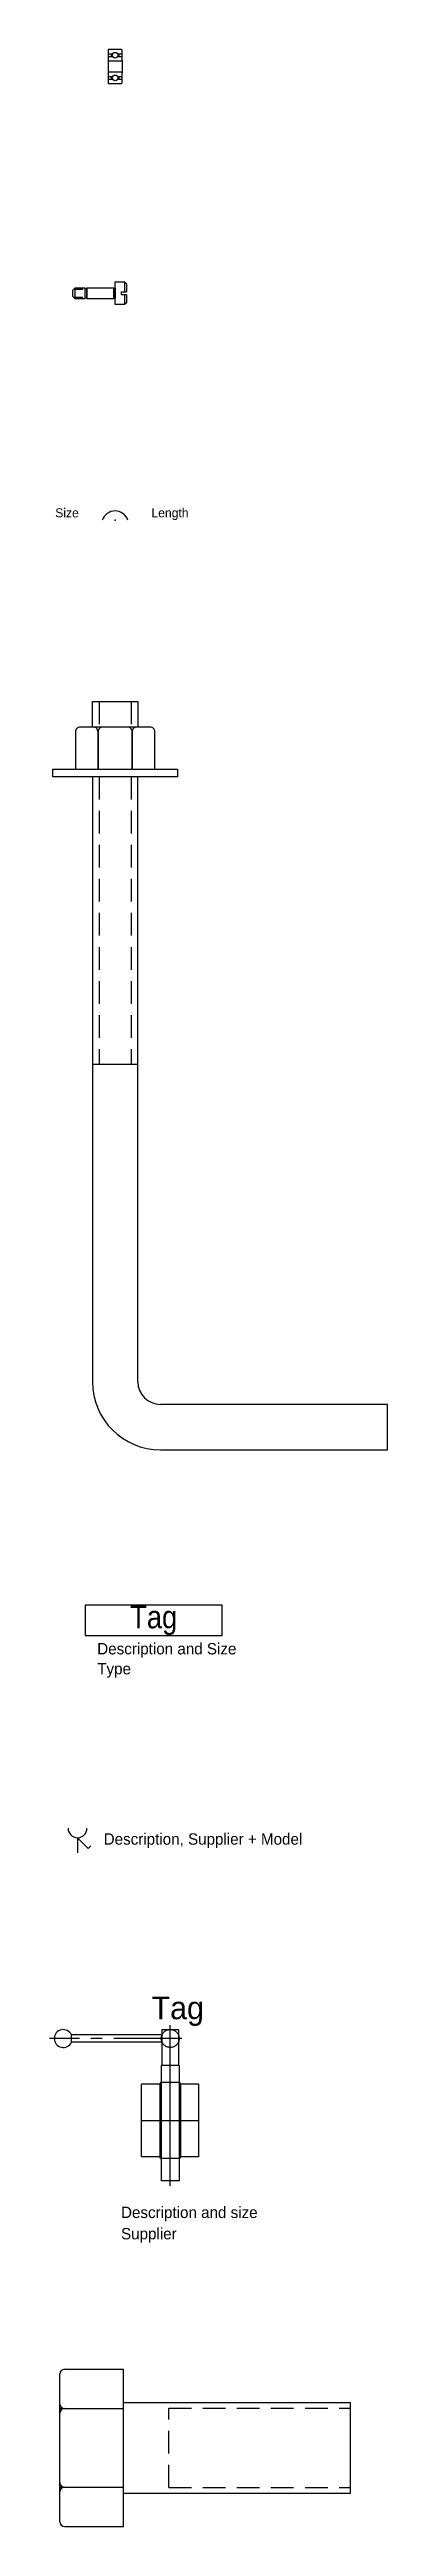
# Model space of a CAD drawing. Header units: inches. Extents: x -0.7 to 3, y -7.1 to 20.2.
import ezdxf
from ezdxf.enums import TextEntityAlignment as Align

# ---------------------------------------------------------------- set-up
doc = ezdxf.new("R2010")
doc.units = ezdxf.units.IN
doc.header["$MEASUREMENT"] = 0
for name, pattern in [('CENTER2', [1.125, 0.75, -0.125, 0.125, -0.125]), ('HIDDEN', [0.375, 0.25, -0.125]), ('HIDDEN2', [0.1875, 0.125, -0.0625])]:
    doc.linetypes.add(name, pattern=pattern)
for name, color, linetype in [('0 @ 1', 7, 'Continuous'), ('ATT-2', 7, 'Continuous'), ('ATT-3', 7, 'Continuous')]:
    doc.layers.add(name, color=color, linetype=linetype)

# ---------------------------------------------------------------- blocks, each defined once
blk = doc.blocks.new('Shoulder Screw - Imperial')
at = {"linetype": 'HIDDEN2', "ltscale": 0.1}
for p, q in [((-0.456, 0.045), (-0.329, 0.045)), ((-0.456, -0.044), (-0.329, -0.044))]:
    blk.add_line(p, q, dxfattribs=at)
for p, q in [((0.069, 0.018), (0.125, 0.018)), ((0.069, -0.018), (0.069, 0.018)), ((0.125, -0.018), (0.069, -0.018))]:
    blk.add_line(p, q)
for points in [[(-0.329, 0.056), (-0.444, 0.056), (-0.469, 0.031), (-0.469, -0.031), (-0.444, -0.056), (-0.329, -0.056)], [(-0.329, 0.05), (-0.313, 0.05), (-0.313, -0.05), (-0.329, -0.05)], [(-0.313, 0.062), (-0.016, 0.062), (-0.016, -0.062), (-0.313, -0.062)], [(-0.016, 0.055), (0, 0.055), (0, -0.055), (-0.016, -0.055)]]:
    blk.add_lwpolyline(points, close=True)
for points in [[(-0.444, 0.056), (-0.444, -0.056)], [(0.125, -0.018), (0.125, -0.105), (0.105, -0.125), (0, -0.125), (0, 0.125), (0.105, 0.125), (0.125, 0.105), (0.125, 0.018)], [(0.105, 0.125), (0.105, 0.018)], [(0.105, -0.018), (0.105, -0.125)]]:
    blk.add_lwpolyline(points)
blk = doc.blocks.new('*U4')
blk.add_arc((0, -0.05), 0.15, 19.4712, 160.5288)
blk.add_point((0, 0))
at = {"flags": 8}
blk.add_attdef('Depth/Size', text='', height=0.1, dxfattribs=at).set_placement((-0.4, 0), align=Align.BOTTOM_RIGHT)
blk.add_attdef('Length', text='', height=0.1, dxfattribs=at).set_placement((0.4, 0), align=Align.BOTTOM_LEFT)
blk = doc.blocks.new('*U9')
for p, q in [((-0.078, 0.14), (-0.027, 0.14)), ((-0.078, 0.11), (-0.027, 0.11)), ((-0.078, 0.072), (-0.078, -0.073)), ((0.027, 0.14), (0.078, 0.14)), ((0.027, 0.11), (0.078, 0.11)), ((0.078, 0.072), (0.078, -0.073)), ((-0.078, -0.11), (-0.027, -0.11)), ((-0.078, -0.14), (-0.027, -0.14)), ((0.027, -0.11), (0.078, -0.11)), ((0.027, -0.14), (0.078, -0.14))]:
    blk.add_line(p, q)
for points in [[(-0.068, 0.062), (0.068, 0.062, 0.414214), (0.078, 0.072), (0.078, 0.177, 0.414214), (0.068, 0.187), (-0.068, 0.187, 0.414214), (-0.078, 0.177), (-0.078, 0.072, 0.414214)], [(-0.068, -0.188), (0.068, -0.188, 0.414214), (0.078, -0.177), (0.078, -0.073, 0.414214), (0.068, -0.062), (-0.068, -0.062, 0.414214), (-0.078, -0.073), (-0.078, -0.177, 0.414214)]]:
    blk.add_lwpolyline(points, format="xyb", close=True)
for points in [[(-0.03, 0.115), (-0.034, 0.115, -0.414214), (-0.039, 0.12), (-0.039, 0.13, -0.414214), (-0.034, 0.135), (-0.03, 0.135)], [(0.03, 0.135), (0.034, 0.135, -0.414214), (0.039, 0.13), (0.039, 0.12, -0.414214), (0.034, 0.115), (0.03, 0.115)], [(-0.03, -0.135), (-0.034, -0.135, -0.414214), (-0.039, -0.13), (-0.039, -0.12, -0.414214), (-0.034, -0.115), (-0.03, -0.115)], [(0.03, -0.115), (0.034, -0.115, -0.414214), (0.039, -0.12), (0.039, -0.13, -0.414214), (0.034, -0.135), (0.03, -0.135)]]:
    blk.add_lwpolyline(points, format="xyb")
for centre in [(0, 0.125), (0, -0.125)]:
    blk.add_circle(centre, 0.0312)
blk = doc.blocks.new('Valve - Imperial')
for p, q in [((-0.093, 1.664), (-1.089, 1.664)), ((-1.089, 1.586), (-1.089, 1.664)), ((-0.093, 1.724), (-0.093, 1.329)), ((-0.093, 1.724), (0.093, 1.724)), ((0.093, 1.724), (0.093, 1.329)), ((-0.093, 1.586), (-1.089, 1.586)), ((-0.316, 0.321), (-0.316, 1.122)), ((-0.114, 1.122), (-0.316, 1.122)), ((-0.106, 1.142), (-0.114, 1.122)), ((-0.114, 1.122), (-0.114, 0.321)), ((-0.106, 1.142), (-0.106, 0.301)), ((-0.106, 1.142), (-0.099, 1.142)), ((-0.099, 1.329), (-0.099, 0.055)), ((0.099, 1.329), (-0.099, 1.329)), ((0.099, 1.14), (-0.099, 1.14)), ((0, 0.055), (0, 1.329)), ((0.099, 1.329), (0.099, 0.055)), ((0.106, 1.142), (0.099, 1.142)), ((0.106, 1.142), (0.106, 0.301)), ((0.106, 1.142), (0.114, 1.122)), ((0.316, 1.122), (0.114, 1.122)), ((0.114, 1.122), (0.114, 0.321)), ((0.316, 0.321), (0.316, 1.122)), ((-0.114, 0.321), (-0.316, 0.321)), ((-0.106, 0.301), (-0.114, 0.321)), ((-0.106, 0.301), (-0.099, 0.301)), ((0.099, 0.304), (-0.099, 0.304)), ((0.106, 0.301), (0.099, 0.301)), ((0.106, 0.301), (0.114, 0.321)), ((0.316, 0.321), (0.114, 0.321)), ((0.099, 0.055), (-0.099, 0.055))]:
    blk.add_line(p, q)
at = {"linetype": 'CENTER2'}
for p, q in [((0, 0), (0, 1.772)), ((0.127, 1.625), (-1.329, 1.625)), ((-0.316, 0.722), (0.316, 0.722))]:
    blk.add_line(p, q, dxfattribs=at)
blk.add_circle((0, 1.625), 0.0986, dxfattribs=at)
blk.add_arc((-1.179, 1.625), 0.0986, 23.5782, 336.4218)
at = {"layer": 'ATT-2', "color": 0}
blk.add_attdef('ATT_DVLBL', text='', height=0.25, dxfattribs=at).set_placement((0.083, 1.838), align=Align.CENTER)
at = {"layer": 'ATT-3', "color": 0}
for tag, p in [('ATT_DVDES', (-0.335, -0.355)), ('ATT_DVSUP', (-0.335, -0.59))]:
    blk.add_attdef(tag, p, '', height=0.125, dxfattribs=at)
blk = doc.blocks.new('Switch - Imperial')
for p, q in [((0, 0.167), (0, 0)), ((0, 0.167), (0.118, 0.049)), ((0.118, 0.049), (0.147, 0.078))]:
    blk.add_line(p, q)
blk.add_arc((0, 0.271), 0.104, 180, 0)
at = {"layer": 'ATT-2', "color": 0}
blk.add_attdef('ATT_SWNAME', (0.288, 0.09), '', height=0.125, dxfattribs=at)
blk = doc.blocks.new('Equipment Label - Imperial')
blk.add_3dface([(0, 0), (1.512, 0), (1.512, 0.336), (0, 0.336)])
at = {"layer": 'ATT-2', "color": 0}
for tag, p in [('ATT_EQDES', (0.134, -0.207)), ('ATT_TYPE', (0.134, -0.427))]:
    blk.add_attdef(tag, p, '', height=0.125, dxfattribs=at)
at = {"layer": 'ATT-3', "color": 0, "width": 0.9}
blk.add_attdef('ATT_EQLBL', text='', height=0.25, dxfattribs=at).set_placement((0.756, 0.168), align=Align.MIDDLE)
blk = doc.blocks.new('*U11')
for p, q in [((-0.65, 0.86605), (0, 0.86605)), ((0, -0.86605), (0, 0.86605)), ((-0.7, -0.81605), (-0.7, 0.81605)), ((-0.7, 0.433025), (0, 0.433025)), ((0, 0.5), (2.5, 0.5)), ((2.5, -0.5), (2.5, 0.5)), ((-0.7, -0.433025), (0, -0.433025)), ((0, -0.5), (2.5, -0.5)), ((-0.65, -0.86605), (0, -0.86605))]:
    blk.add_line(p, q)
at = {"linetype": 'HIDDEN'}
for p, q in [((0.5, 0.4375), (2.5, 0.4375)), ((0.5, -0.4375), (0.5, 0.4375)), ((0.5, -0.4375), (2.5, -0.4375))]:
    blk.add_line(p, q, dxfattribs=at)
for centre, start, end in [((-0.65, 0.81605), 90, 180), ((-0.65, 0.483025), 180, 270), ((-0.65, 0.383025), 90, 180), ((-0.65, -0.383025), 180, 270), ((-0.65, -0.483025), 90, 180), ((-0.65, -0.81605), 180, 270)]:
    blk.add_arc(centre, 0.05, start, end)
blk = doc.blocks.new('Anchor Rod - Imperial')
at = {"linetype": 'HIDDEN'}
for p, q in [((-0.175, 8), (-0.175, 7.716)), ((0.175, 8), (0.175, 7.716)), ((-0.175, 7.168), (-0.175, 4)), ((0.175, 7.168), (0.175, 4))]:
    blk.add_line(p, q, dxfattribs=at)
for p, q in [((-0.25, 7.168), (-0.25, 0.5)), ((0.25, 7.168), (-0.25, 7.168)), ((0.25, 0.5), (0.25, 7.168)), ((-0.25, 4), (0.25, 4)), ((3, 0.25), (0.5, 0.25)), ((3, -0.25), (3, 0.25)), ((0.5, -0.25), (3, -0.25))]:
    blk.add_line(p, q)
for points in [[(-0.25, 7.716), (-0.25, 8), (0.25, 8), (0.25, 7.716)], [(-0.688, 7.254), (0.688, 7.254), (0.688, 7.168), (-0.688, 7.168)]]:
    blk.add_lwpolyline(points, close=True)
for points in [[(-0.438, 7.254), (-0.188, 7.254), (-0.188, 7.666, 0.414214), (-0.238, 7.716), (-0.388, 7.716, 0.414214), (-0.438, 7.666)], [(-0.188, 7.254), (0.188, 7.254), (0.188, 7.666, 0.414214), (0.138, 7.716), (-0.138, 7.716, 0.414214), (-0.188, 7.666)], [(0.188, 7.254), (0.438, 7.254), (0.438, 7.666, 0.414214), (0.388, 7.716), (0.238, 7.716, 0.414214), (0.188, 7.666)]]:
    blk.add_lwpolyline(points, format="xyb", close=True)
for radius in [0.75, 0.25]:
    blk.add_arc((0.5, 0.5), radius, 180, 270)

msp = doc.modelspace()

# ---------------------------------------------------------------- block references
for name, p in [('*U9', (0, 20)), ('Shoulder Screw - Imperial', (0, 17.5)), ('Anchor Rod - Imperial', (0, 5)), ('*U11', (0.092, -6.254))]:
    msp.add_blockref(name, p)
at = {"layer": '0 @ 1'}
for name, p, values in [('*U4', (0, 15), {'Depth/Size': 'Size', 'Length': 'Length'}), ('Equipment Label - Imperial', (-0.331, 2.701), {'ATT_TYPE': 'Type', 'ATT_EQDES': 'Description and Size', 'ATT_EQLBL': 'Tag'}), ('Switch - Imperial', (-0.414, 0.306), {'ATT_SWNAME': 'Description, Supplier + Model'})]:
    msp.add_blockref(name, p, dxfattribs=at).add_auto_attribs(values)
ref = msp.add_blockref('Valve - Imperial', (0.607, -3.366), dxfattribs=at)
ref.add_attrib('ATT_DVDES', 'Description and size', (0.065, -3.72), dxfattribs={"layer": 'ATT-3', "color": 0, "height": 0.125})
ref.add_attrib('ATT_DVLBL', 'Tag', dxfattribs={"layer": 'ATT-2', "color": 0, "height": 0.25}).set_placement((0.69, -1.528), align=Align.CENTER)
ref.add_attrib('ATT_DVSUP', 'Supplier', (0.065, -3.955), dxfattribs={"layer": 'ATT-3', "color": 0, "height": 0.125})

doc.saveas('drawing.dxf')
